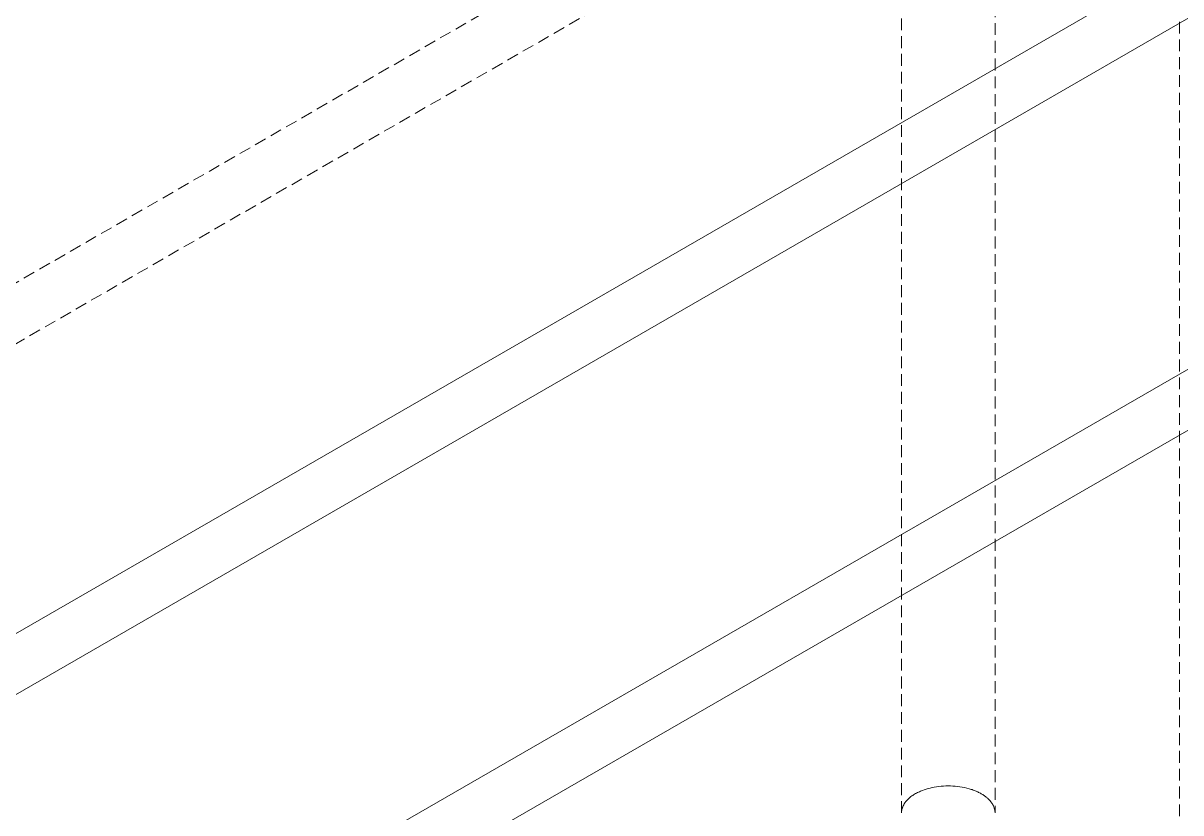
# Model space of a CAD drawing. Header units: millimetres. Extents: x -111 to 4919, y -143 to 3304.
# Drawn here: x 4555.9 to 4679.7, y 1465.7 to 1550.2 of the extents above; entities that cross this region are included whole.
import ezdxf

# ---------------------------------------------------------------- set-up
doc = ezdxf.new("R2010")
doc.units = ezdxf.units.MM
doc.linetypes.add('HIDDEN', pattern=[1.905, 1.27, -0.635])
doc.layers.add('ZANO_R', color=7, linetype='Continuous', lineweight=0)
doc.layers.add('ZANO_R_przerywana', color=7, linetype='HIDDEN', lineweight=0)

msp = doc.modelspace()

# ---------------------------------------------------------------- linework, layer by layer
at = {"layer": 'ZANO_R'}
for p, q in [((4712.14, 1575.55), (4393.94, 1391.84)), ((4399.59, 1388.57), (4717.79, 1572.29)), ((4439.19, 1373.88), (4743.25, 1549.42)), ((4743.25, 1542.89), (4439.19, 1367.34))]:
    msp.add_line(p, q, dxfattribs=at)
at = {"layer": 'ZANO_R_przerywana'}
for p, q in [((4679.61, 1322.44), (4679.61, 1649.04)), ((4672.54, 1590.25), (4393.94, 1429.4)), ((4368.48, 1408.17), (4672.54, 1583.72)), ((4649.86, 1465.67), (4649.86, 1563.57)), ((4659.86, 1563.59), (4659.86, 1465.67)), ((4651.77, 1467.94), (4651.88, 1467.99)), ((4651.88, 1467.99), (4651.99, 1468.04)), ((4651.99, 1468.04), (4652.1, 1468.08)), ((4652.1, 1468.08), (4652.29, 1468.15)), ((4652.29, 1468.15), (4652.49, 1468.22)), ((4652.49, 1468.22), (4652.7, 1468.28)), ((4652.7, 1468.28), (4652.91, 1468.33)), ((4652.91, 1468.33), (4653.13, 1468.38)), ((4653.13, 1468.38), (4653.36, 1468.43)), ((4653.36, 1468.43), (4653.59, 1468.47)), ((4653.59, 1468.47), (4653.83, 1468.5)), ((4653.83, 1468.5), (4654.08, 1468.52)), ((4654.08, 1468.52), (4654.33, 1468.54)), ((4654.33, 1468.54), (4654.58, 1468.56)), ((4654.58, 1468.56), (4654.84, 1468.56)), ((4654.84, 1468.56), (4655.09, 1468.56)), ((4655.09, 1468.56), (4655.35, 1468.55)), ((4655.35, 1468.55), (4655.61, 1468.53)), ((4655.61, 1468.53), (4655.86, 1468.5)), ((4655.86, 1468.5), (4656.11, 1468.47)), ((4656.11, 1468.47), (4656.36, 1468.43)), ((4656.36, 1468.43), (4656.61, 1468.38)), ((4656.61, 1468.38), (4656.84, 1468.32)), ((4656.84, 1468.32), (4657.08, 1468.26)), ((4657.08, 1468.26), (4657.3, 1468.19)), ((4657.3, 1468.19), (4657.41, 1468.16)), ((4657.41, 1468.16), (4657.52, 1468.12)), ((4657.52, 1468.12), (4657.62, 1468.08)), ((4657.62, 1468.08), (4657.73, 1468.04)), ((4657.73, 1468.04), (4657.83, 1468)), ((4657.83, 1468), (4657.92, 1467.95)), ((4650.19, 1466.71), (4650.22, 1466.75)), ((4650.22, 1466.75), (4650.25, 1466.79)), ((4650.25, 1466.79), (4650.28, 1466.84)), ((4650.28, 1466.84), (4650.31, 1466.88)), ((4650.31, 1466.88), (4650.35, 1466.92)), ((4650.35, 1466.92), (4650.38, 1466.96)), ((4650.38, 1466.96), (4650.42, 1467)), ((4650.42, 1467), (4650.45, 1467.04)), ((4650.45, 1467.04), (4650.49, 1467.08)), ((4650.49, 1467.08), (4650.53, 1467.11)), ((4650.53, 1467.11), (4650.61, 1467.19)), ((4650.61, 1467.19), (4650.69, 1467.26)), ((4650.69, 1467.26), (4650.77, 1467.34)), ((4650.77, 1467.34), (4650.86, 1467.41)), ((4650.86, 1467.41), (4650.95, 1467.48)), ((4650.95, 1467.48), (4651.05, 1467.54)), ((4651.05, 1467.54), (4651.15, 1467.61)), ((4651.15, 1467.61), (4651.25, 1467.67)), ((4651.25, 1467.67), (4651.35, 1467.73)), ((4651.35, 1467.73), (4651.45, 1467.79)), ((4651.45, 1467.79), (4651.56, 1467.84)), ((4651.56, 1467.84), (4651.66, 1467.89)), ((4651.66, 1467.89), (4651.77, 1467.94)), ((4657.92, 1467.95), (4658.02, 1467.91)), ((4658.02, 1467.91), (4658.11, 1467.87)), ((4658.11, 1467.87), (4658.2, 1467.82)), ((4658.2, 1467.82), (4658.29, 1467.77)), ((4658.29, 1467.77), (4658.38, 1467.72)), ((4658.38, 1467.72), (4658.46, 1467.68)), ((4658.46, 1467.68), (4658.54, 1467.63)), ((4658.54, 1467.63), (4658.62, 1467.58)), ((4658.62, 1467.58), (4658.7, 1467.53)), ((4658.7, 1467.53), (4658.77, 1467.47)), ((4658.77, 1467.47), (4658.84, 1467.42)), ((4658.84, 1467.42), (4658.91, 1467.37)), ((4658.91, 1467.37), (4658.97, 1467.32)), ((4658.97, 1467.32), (4659.03, 1467.26)), ((4659.03, 1467.26), (4659.08, 1467.23)), ((4659.08, 1467.23), (4659.12, 1467.19)), ((4659.12, 1467.19), (4659.16, 1467.15)), ((4659.16, 1467.15), (4659.2, 1467.11)), ((4659.2, 1467.11), (4659.24, 1467.06)), ((4659.24, 1467.06), (4659.28, 1467.02)), ((4659.28, 1467.02), (4659.32, 1466.98)), ((4659.32, 1466.98), (4659.36, 1466.94)), ((4659.36, 1466.94), (4659.39, 1466.89)), ((4659.39, 1466.89), (4659.43, 1466.85)), ((4659.43, 1466.85), (4659.46, 1466.81)), ((4659.46, 1466.81), (4659.49, 1466.76)), ((4659.49, 1466.76), (4659.52, 1466.71)), ((4649.86, 1465.78), (4649.87, 1465.82)), ((4649.86, 1465.73), (4649.86, 1465.78)), ((4649.87, 1465.87), (4649.88, 1465.92)), ((4649.87, 1465.82), (4649.87, 1465.87)), ((4649.88, 1465.96), (4649.89, 1466.01)), ((4649.88, 1465.92), (4649.88, 1465.96)), ((4649.89, 1466.01), (4649.9, 1466.05)), ((4649.9, 1466.05), (4649.91, 1466.1)), ((4649.91, 1466.1), (4649.93, 1466.14)), ((4649.93, 1466.14), (4649.94, 1466.19)), ((4649.94, 1466.19), (4649.95, 1466.23)), ((4649.95, 1466.23), (4649.97, 1466.28)), ((4649.97, 1466.28), (4649.99, 1466.32)), ((4649.99, 1466.32), (4650.01, 1466.36)), ((4650.01, 1466.36), (4650.02, 1466.41)), ((4650.02, 1466.41), (4650.05, 1466.45)), ((4650.05, 1466.45), (4650.07, 1466.5)), ((4650.07, 1466.5), (4650.09, 1466.54)), ((4650.09, 1466.54), (4650.11, 1466.58)), ((4650.11, 1466.58), (4650.14, 1466.63)), ((4650.14, 1466.63), (4650.17, 1466.67)), ((4650.17, 1466.67), (4650.19, 1466.71)), ((4659.52, 1466.71), (4659.55, 1466.67)), ((4659.55, 1466.67), (4659.58, 1466.62)), ((4659.58, 1466.62), (4659.61, 1466.57)), ((4659.61, 1466.57), (4659.64, 1466.53)), ((4659.64, 1466.53), (4659.66, 1466.48)), ((4659.66, 1466.48), (4659.69, 1466.43)), ((4659.69, 1466.43), (4659.71, 1466.38)), ((4659.71, 1466.38), (4659.73, 1466.33)), ((4659.73, 1466.33), (4659.75, 1466.28)), ((4659.75, 1466.28), (4659.77, 1466.23)), ((4659.77, 1466.23), (4659.78, 1466.18)), ((4659.78, 1466.18), (4659.8, 1466.13)), ((4659.8, 1466.13), (4659.81, 1466.07)), ((4659.81, 1466.07), (4659.82, 1466.02)), ((4659.82, 1466.02), (4659.83, 1465.97)), ((4659.83, 1465.97), (4659.84, 1465.92)), ((4659.84, 1465.92), (4659.85, 1465.87)), ((4659.85, 1465.87), (4659.85, 1465.81)), ((4659.85, 1465.81), (4659.86, 1465.76))]:
    msp.add_line(p, q, dxfattribs=at)

doc.saveas('drawing.dxf')
